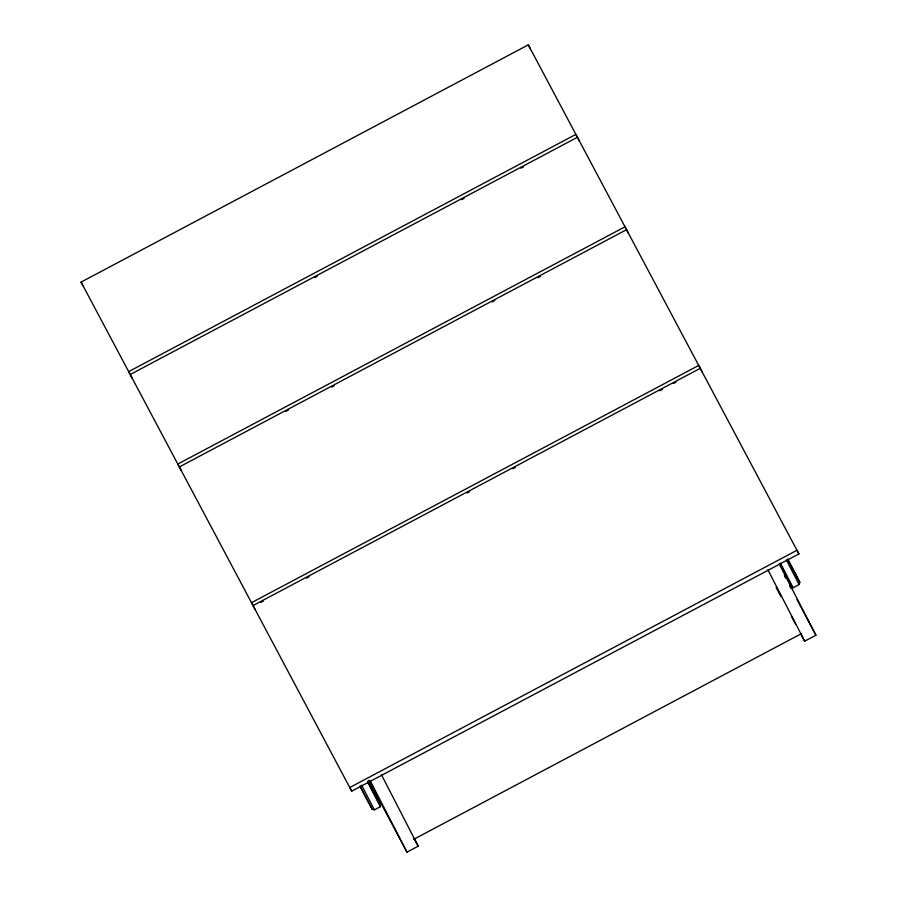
<?xml version="1.0" encoding="UTF-8"?>
<svg xmlns="http://www.w3.org/2000/svg" width="897" height="897" viewBox="0 0 897 897"><rect width="100%" height="100%" fill="white"/><g stroke="black" fill="none" stroke-linecap="round" stroke-linejoin="round"><path stroke-width="1.35" d="M792.5 586.649L793.071 587.737L799.07 584.552L799.81 582.31L787.757 558.921M81.078 282.095L528.288 44.85L798.913 553.931L351.702 791.176L81.078 282.095L82.973 285.773M130.222 374.509L577.433 137.263M314.656 277.655L317.123 276.343M461.663 199.661L464.13 198.349M520.966 168.199L523.433 166.898M179.355 466.933L626.566 229.688M285.964 411.353L288.43 410.041M331.666 387.112L334.144 385.8M492.274 301.908L494.74 300.596M537.987 277.655L540.454 276.354M253.066 605.553L700.277 368.308M260.836 602.414L263.303 601.102M306.55 578.161L309.017 576.849M467.146 492.969L469.624 491.657M512.86 468.716L515.327 467.404M659.867 390.722L662.345 389.41M673.456 383.512L675.934 382.212M360.202 786.826L372.098 809.206L374.374 809.856L380.373 806.672L367.692 782.049M413.595 839.379L801.615 633.54M369.071 780.872L406.98 852.15L418.226 846.174L381.438 774.784M800.741 633.798L804.665 641.176L815.922 635.211L779.134 563.809M789.472 585.483L791.737 586.133L780.323 563.978M787.902 559.93L799.81 582.31M789.786 586.044L791.087 588.51M796.973 599.566L815.922 635.211M776.129 587.423L780.962 596.595M791.367 616.172L795.639 624.11M414.313 838.807L418.226 846.174M379.801 805.584L380.373 806.672M798.913 553.931L797.018 550.253L349.808 787.499L351.702 791.176M702.172 371.986L698.741 365.415L251.53 602.672L254.961 609.231M628.472 233.366L625.041 226.795L177.819 464.041L181.25 470.611M579.327 140.941L575.896 134.382L128.686 371.627L132.117 378.186M528.288 44.85L530.194 48.528M786.389 559.93L799.07 584.552M780.39 563.114L793.071 587.737M784.393 575.639L785.66 578.094M767.877 569.786L804.665 641.176M370.192 780.76L406.98 852.15M369.104 780.267L380.519 802.423L379.79 804.665L367.736 781.276M369.272 781.197L370.539 783.653M361.682 785.234L374.374 809.856M360.056 785.817L372.098 809.206"/></g></svg>
